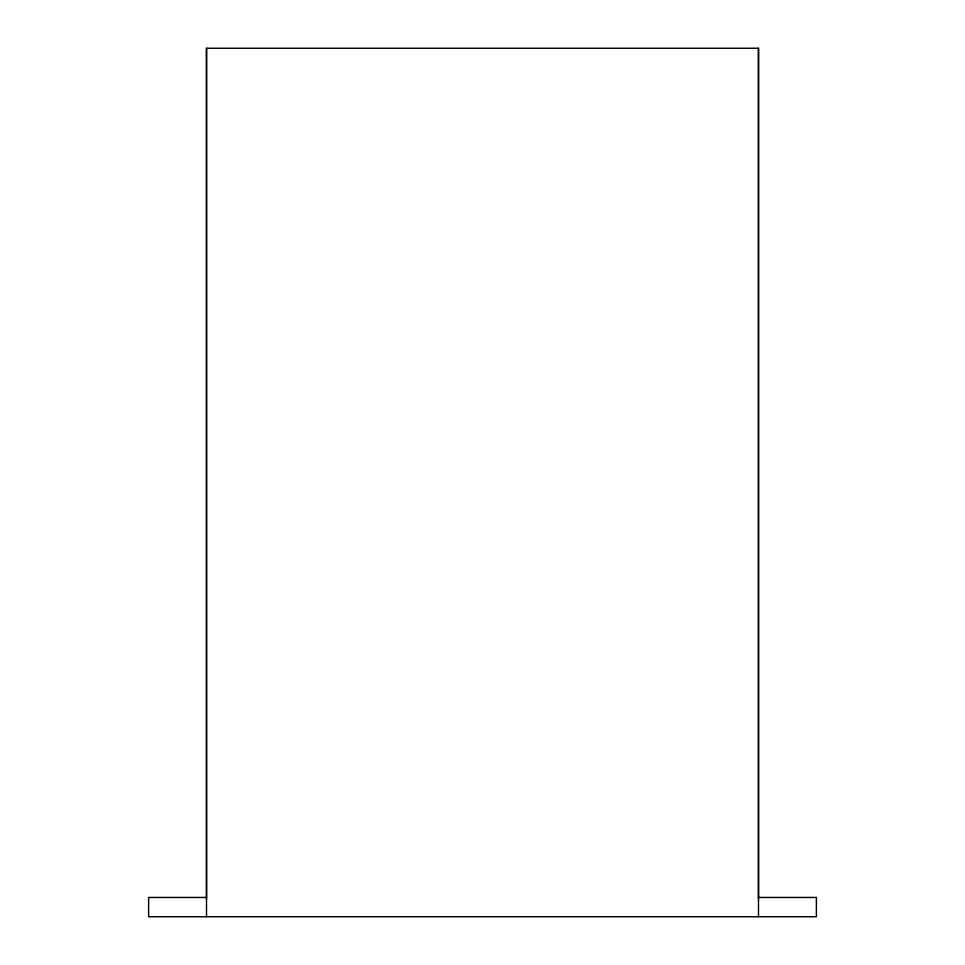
<?xml version="1.0" encoding="UTF-8"?>
<svg xmlns="http://www.w3.org/2000/svg" width="965" height="965" viewBox="0 0 965 965"><rect width="100%" height="100%" fill="white"/><g stroke="black" fill="none" stroke-linecap="round" stroke-linejoin="round"><path stroke-width="1.45" d="M206.51 898.656L206.51 48.25L758.49 48.25L758.49 916.75M758.49 898.656L758.49 48.25M206.51 897.45L148.61 897.45L148.61 916.75L816.39 916.75L816.39 897.45L758.49 897.45M206.51 48.25L206.51 916.75"/></g></svg>
